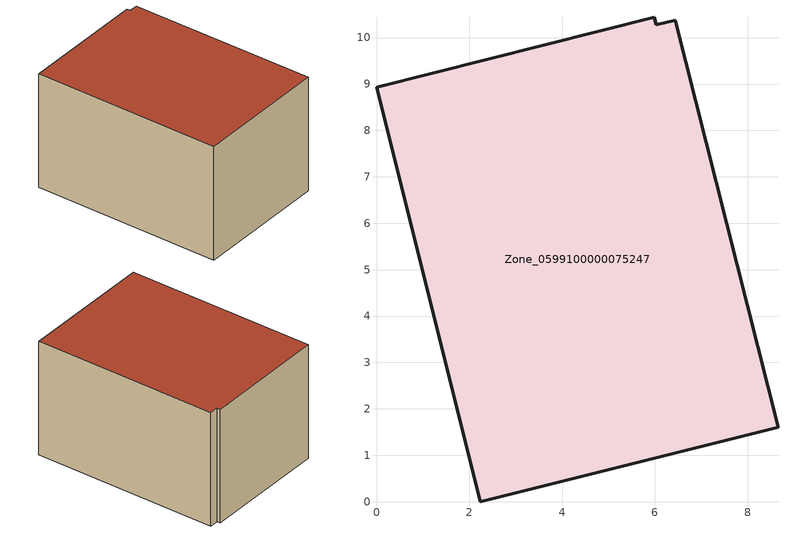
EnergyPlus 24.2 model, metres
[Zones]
Zone_0599100000075247
 floor ground (C_G): 6.43,10.37 8.65,1.61 2.23,0 0,8.93 5.99,10.44 6.03,10.27 z0
 wall outside (C_F): 2.23,0 8.65,1.61 6.43,10.37 6.03,10.27 5.99,10.44 0,8.93 2.23,0 z0:5.71
 roof outside (C_R): 8.65,1.61 6.43,10.37 6.03,10.27 5.99,10.44 0,8.93 2.23,0 z5.71
[BUILDING]
Pand.0599100000075247: North Axis=0; Terrain=City; Loads Convergence Tolerance Value=0.04; Temperature Convergence Tolerance Value=0.4; Solar Distribution=FullExterior; Maximum Number of Warmup Days=25; Minimum Number of Warmup Days=1
[Site:Location]
Rotterdam.The.Hague.AP_ZH_NLD Design_Conditions: Latitude=51.96; Longitude=4.45; Time Zone=1; Elevation=-4.5
[SITE:GROUNDTEMPERATURE:BUILDINGSURFACE]
18, 18, 18, 18, 18, 18, 18, 18, 18, 18, 18, 18
[MATERIAL] Thermal Absorptance=0.9; Solar Absorptance=0.7; Visible Absorptance=0.7
Name | Roughness | Thickness | Conductivity | Density | Specific Heat
G.TC.1946-1964 | MediumSmooth | 0.15 | 1 | 540 | 1210
F.TC.1946-1964 | Rough | 0.3 | 0.857143 | 1920 | 840
R.TC.1946-1964 | MediumRough | 0.2 | 0.235294 | 1500 | 1000
[CONSTRUCTION]
C_G: G.TC.1946-1964
C_F: F.TC.1946-1964
C_R: R.TC.1946-1964
[ZONE]
Zone_0599100000075247: Type=1; Multiplier=1; Ceiling Height=Autocalculate; Volume=Autocalculate; Floor Area=autocalculate; Part of Total Floor Area=Yes
[ZONEINFILTRATION:DESIGNFLOWRATE]
Infil_Zone_0599100000075247: Zone or ZoneList or Space or SpaceList=Zone_0599100000075247; Schedule=AlwaysOn; Design Flow Rate Calculation Method=Flow/Area; Flow Rate per Floor Area=0.003; Constant Term Coefficient=1; Temperature Term Coefficient=0; Velocity Term Coefficient=0; Velocity Squared Term Coefficient=0
[HVACTEMPLATE:ZONE:IDEALLOADSAIRSYSTEM]
Zone_0599100000075247: Maximum Heating Supply Air Temperature=50; Minimum Cooling Supply Air Temperature=13; Maximum Heating Supply Air Humidity Ratio=0.0156; Minimum Cooling Supply Air Humidity Ratio=0.0077; Heating Limit=NoLimit; Cooling Limit=NoLimit; Dehumidification Control Type=ConstantSensibleHeatRatio; Cooling Sensible Heat Ratio=0.7; Dehumidification Setpoint=60; Humidification Control Type=None; Humidification Setpoint=30; Outdoor Air Method=None; Outdoor Air Flow Rate per Person=0.00944; Outdoor Air Flow Rate per Zone Floor Area=0; Outdoor Air Flow Rate per Zone=0; Demand Controlled Ventilation Type=None; Outdoor Air Economizer Type=NoEconomizer; Heat Recovery Type=None; Sensible Heat Recovery Effectiveness=0.7; Latent Heat Recovery Effectiveness=0.65
[ZONECONTROL:THERMOSTAT]
ThermostatControl_Zone_0599100000075247: Zone or ZoneList=Zone_0599100000075247; Control Type Schedule=DualSetpointControlType; Control 1=Thermostat_Zone_0599100000075247; Temperature Difference Between Cutout And Setpoint=0
[THERMOSTATSETPOINT:DUALSETPOINT]
Thermostat_Zone_0599100000075247: Heating Setpoint Temperature Schedule=HeatingSetpoint_Zone_0599100000075247; Cooling Setpoint Temperature Schedule=CoolingSetpoint_Zone_0599100000075247
[SCHEDULE:COMPACT]
HeatingSetpoint_Zone_0599100000075247: Through: 12/31, For: AllDays, Until: 24:00, 21
CoolingSetpoint_Zone_0599100000075247: Through: 12/31, For: AllDays, Until: 24:00, 24
DualSetpointControlType: Through: 12/31, For: AllDays, Until: 24:00, 4
AlwaysOn: Through: 12/31, For: AllDays, Until: 24:00, 1
